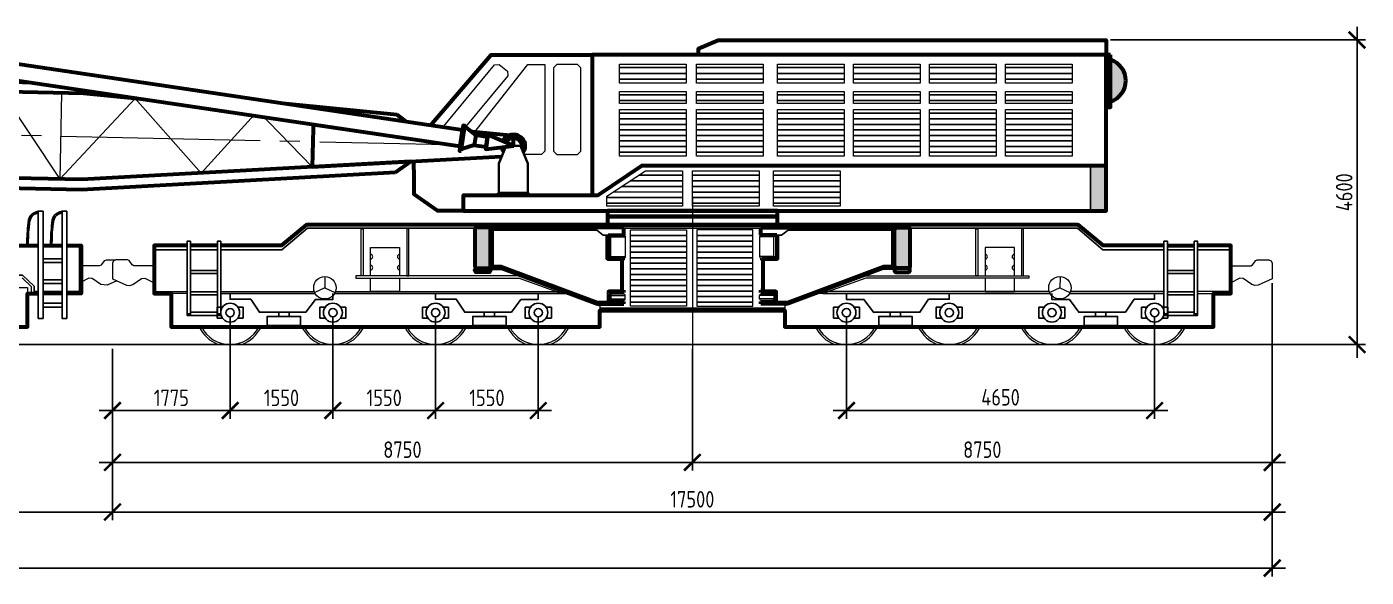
# Model space of a CAD drawing. Header units: millimetres. Extents: x -116888 to 30597, y -50310 to 30934.
# Drawn here: x -60614 to -40403, y -27559 to -19244 of the extents above; entities that cross this region are included whole.
import ezdxf

# ---------------------------------------------------------------- set-up
doc = ezdxf.new("R2010")
doc.units = ezdxf.units.MM
doc.set_wipeout_variables(frame=1)
doc.linetypes.add('CENTER', pattern=[16, 10, -2, 2, -2])
doc.linetypes.add('K5LT_AXLED', pattern=[19.5, 15, -1.5, 1.5, -1.5])
doc.layers.add('1.Основная', color=5, linetype='Continuous', lineweight=60, true_color=0x0000ff)
doc.layers.add('3.Осевая', color=7, linetype='CENTER', lineweight=0, true_color=0xff8000)
for name, color, linetype, lineweight in [('2.Тонкая', 7, 'Continuous', 18), ('второстепенные', 7, 'Continuous', 25), ('линии', 7, 'Continuous', 35), ('оси', 7, 'CENTER', 13), ('размеры', 7, 'Continuous', 15), ('штриховка', 7, 'Continuous', 9)]:
    doc.layers.add(name, color=color, linetype=linetype, lineweight=lineweight)
doc.styles.add('ГОСТ 2.304', font='CS_Gost2304.shx')
doc.dimstyles.new('СПДС', dxfattribs={"dimscale": 100, "dimtxt": 2.5, "dimasz": 2.5, "dimexe": 1.25, "dimexo": 0.625, "dimtad": 1, "dimdec": 0, "dimrnd": 0.001, "dimtxsty": 'ГОСТ 2.304', "dimblk": 'ARCHTICK', "dimblk1": 'ARCHTICK', "dimblk2": 'ARCHTICK', "dimcen": 2.5, "dimdle": 2, "dimadec": 0, "dimazin": 2, "dimtfac": 0.75, "dimtdec": 4, "dimtmove": 1, "dimatfit": 3, "dimfxl": 1, "dimtolj": 1, "dimarcsym": 1})

# ---------------------------------------------------------------- blocks, each defined once
blk = doc.blocks.new('_ArchTick')
at = {"color": 0, "linetype": 'ByBlock', "lineweight": 30, "const_width": 0.15}
blk.add_lwpolyline([(-0.5, -0.5), (0.5, 0.5)], dxfattribs=at)
blk = doc.blocks.new('*D55')
at = {"layer": 'Defpoints', "color": 0, "ltscale": 100}
for p in [(-83821, -24044), (-59321, -24044), (-59321, -26574)]:
    blk.add_point(p, dxfattribs=at)
at = {"layer": 'размеры', "color": 0, "lineweight": -2, "ltscale": 1000}
for p, q in [((-83821, -24107), (-83821, -26699)), ((-59321, -24107), (-59321, -26699)), ((-84021, -26574), (-59121, -26574))]:
    blk.add_line(p, q, dxfattribs=at)
at = {"layer": 'размеры', "color": 0, "lineweight": -2, "ltscale": 100, "xscale": 250, "yscale": 250, "zscale": 250, "rotation": 180}
blk.add_blockref('_ArchTick', (-83821, -26574), dxfattribs=at)
at = {"layer": 'размеры', "color": 0, "lineweight": -2, "ltscale": 100, "xscale": 250, "yscale": 250, "zscale": 250}
blk.add_blockref('_ArchTick', (-59321, -26574), dxfattribs=at)
at = {"layer": 'размеры', "color": 0, "ltscale": 100, "insert": (-71571, -26372), "char_height": 250, "attachment_point": 5, "style": 'ГОСТ 2.304'}
blk.add_mtext('\\A1;24500', dxfattribs=at)
blk = doc.blocks.new('*D57')
at = {"layer": 'Defpoints', "color": 0, "ltscale": 100}
for p in [(-57546, -23562), (-59321, -24044), (-57546, -25041)]:
    blk.add_point(p, dxfattribs=at)
at = {"layer": 'размеры', "color": 0, "lineweight": -2, "ltscale": 1000}
for p, q in [((-57546, -23625), (-57546, -25166)), ((-59321, -24107), (-59321, -25166)), ((-59521, -25041), (-57346, -25041))]:
    blk.add_line(p, q, dxfattribs=at)
at = {"layer": 'размеры', "color": 0, "lineweight": -2, "ltscale": 100, "xscale": 250, "yscale": 250, "zscale": 250, "rotation": 180}
blk.add_blockref('_ArchTick', (-59321, -25041), dxfattribs=at)
at = {"layer": 'размеры', "color": 0, "lineweight": -2, "ltscale": 100, "xscale": 250, "yscale": 250, "zscale": 250}
blk.add_blockref('_ArchTick', (-57546, -25041), dxfattribs=at)
at = {"layer": 'размеры', "color": 0, "ltscale": 100, "insert": (-58433, -24849), "char_height": 250, "attachment_point": 5, "style": 'ГОСТ 2.304'}
blk.add_mtext('\\A1;1775', dxfattribs=at)
blk = doc.blocks.new('*D58')
at = {"layer": 'Defpoints', "color": 0, "ltscale": 100}
for p in [(-57546, -23562), (-55996, -23562), (-55996, -25041)]:
    blk.add_point(p, dxfattribs=at)
at = {"layer": 'размеры', "color": 0, "lineweight": -2, "ltscale": 1000}
for p, q in [((-57546, -23625), (-57546, -25166)), ((-55996, -23625), (-55996, -25166)), ((-57746, -25041), (-55796, -25041))]:
    blk.add_line(p, q, dxfattribs=at)
at = {"layer": 'размеры', "color": 0, "lineweight": -2, "ltscale": 100, "xscale": 250, "yscale": 250, "zscale": 250, "rotation": 180}
blk.add_blockref('_ArchTick', (-57546, -25041), dxfattribs=at)
at = {"layer": 'размеры', "color": 0, "lineweight": -2, "ltscale": 100, "xscale": 250, "yscale": 250, "zscale": 250}
blk.add_blockref('_ArchTick', (-55996, -25041), dxfattribs=at)
at = {"layer": 'размеры', "color": 0, "ltscale": 100, "insert": (-56771, -24849), "char_height": 250, "attachment_point": 5, "style": 'ГОСТ 2.304'}
blk.add_mtext('\\A1;1550', dxfattribs=at)
blk = doc.blocks.new('*D59')
at = {"layer": 'Defpoints', "color": 0, "ltscale": 100}
for p in [(-55996, -23562), (-54446, -23562), (-54446, -25041)]:
    blk.add_point(p, dxfattribs=at)
at = {"layer": 'размеры', "color": 0, "lineweight": -2, "ltscale": 1000}
for p, q in [((-55996, -23625), (-55996, -25166)), ((-54446, -23625), (-54446, -25166)), ((-56196, -25041), (-54246, -25041))]:
    blk.add_line(p, q, dxfattribs=at)
at = {"layer": 'размеры', "color": 0, "lineweight": -2, "ltscale": 100, "xscale": 250, "yscale": 250, "zscale": 250, "rotation": 180}
blk.add_blockref('_ArchTick', (-55996, -25041), dxfattribs=at)
at = {"layer": 'размеры', "color": 0, "lineweight": -2, "ltscale": 100, "xscale": 250, "yscale": 250, "zscale": 250}
blk.add_blockref('_ArchTick', (-54446, -25041), dxfattribs=at)
at = {"layer": 'размеры', "color": 0, "ltscale": 100, "insert": (-55221, -24849), "char_height": 250, "attachment_point": 5, "style": 'ГОСТ 2.304'}
blk.add_mtext('\\A1;1550', dxfattribs=at)
blk = doc.blocks.new('*D60')
at = {"layer": 'Defpoints', "color": 0, "ltscale": 100}
for p in [(-54446, -23562), (-52896, -23562), (-52896, -25041)]:
    blk.add_point(p, dxfattribs=at)
at = {"layer": 'размеры', "color": 0, "lineweight": -2, "ltscale": 1000}
for p, q in [((-54446, -23625), (-54446, -25166)), ((-52896, -23625), (-52896, -25166)), ((-54646, -25041), (-52696, -25041))]:
    blk.add_line(p, q, dxfattribs=at)
at = {"layer": 'размеры', "color": 0, "lineweight": -2, "ltscale": 100, "xscale": 250, "yscale": 250, "zscale": 250, "rotation": 180}
blk.add_blockref('_ArchTick', (-54446, -25041), dxfattribs=at)
at = {"layer": 'размеры', "color": 0, "lineweight": -2, "ltscale": 100, "xscale": 250, "yscale": 250, "zscale": 250}
blk.add_blockref('_ArchTick', (-52896, -25041), dxfattribs=at)
at = {"layer": 'размеры', "color": 0, "ltscale": 100, "insert": (-53671, -24849), "char_height": 250, "attachment_point": 5, "style": 'ГОСТ 2.304'}
blk.add_mtext('\\A1;1550', dxfattribs=at)
blk = doc.blocks.new('*D61')
at = {"layer": 'Defpoints', "color": 0, "ltscale": 100}
for p in [(-48246, -23562), (-43596, -23562), (-43596, -25041)]:
    blk.add_point(p, dxfattribs=at)
at = {"layer": 'размеры', "color": 0, "lineweight": -2, "ltscale": 1000}
for p, q in [((-48246, -23625), (-48246, -25166)), ((-43596, -23625), (-43596, -25166)), ((-48446, -25041), (-43396, -25041))]:
    blk.add_line(p, q, dxfattribs=at)
at = {"layer": 'размеры', "color": 0, "lineweight": -2, "ltscale": 100, "xscale": 250, "yscale": 250, "zscale": 250, "rotation": 180}
blk.add_blockref('_ArchTick', (-48246, -25041), dxfattribs=at)
at = {"layer": 'размеры', "color": 0, "lineweight": -2, "ltscale": 100, "xscale": 250, "yscale": 250, "zscale": 250}
blk.add_blockref('_ArchTick', (-43596, -25041), dxfattribs=at)
at = {"layer": 'размеры', "color": 0, "ltscale": 100, "insert": (-45921, -24841), "char_height": 250, "attachment_point": 5, "style": 'ГОСТ 2.304'}
blk.add_mtext('\\A1;4650', dxfattribs=at)
blk = doc.blocks.new('*D66')
at = {"layer": 'Defpoints', "color": 0, "ltscale": 100}
for p in [(-44324, -19444), (-40541, -19444), (-43420, -24044)]:
    blk.add_point(p, dxfattribs=at)
at = {"layer": 'размеры', "color": 0, "lineweight": -2, "ltscale": 1000}
for p, q in [((-40541, -24244), (-40541, -19244)), ((-44262, -19444), (-40416, -19444)), ((-43357, -24044), (-40416, -24044))]:
    blk.add_line(p, q, dxfattribs=at)
at = {"layer": 'размеры', "color": 0, "lineweight": -2, "ltscale": 100, "xscale": 250, "yscale": 250, "zscale": 250}
for p, rotation in [((-40541, -19444), 90), ((-40541, -24044), 270)]:
    blk.add_blockref('_ArchTick', p, dxfattribs=dict(at, rotation=rotation))
at = {"layer": 'размеры', "color": 0, "ltscale": 100, "insert": (-40736, -21744), "char_height": 250, "attachment_point": 5, "rotation": 90, "style": 'ГОСТ 2.304'}
blk.add_mtext('\\A1;4600', dxfattribs=at)
blk = doc.blocks.new('*D67')
at = {"layer": 'Defpoints', "color": 0, "ltscale": 100}
for p in [(-83821, -23053), (-41821, -23054), (-41821, -27421)]:
    blk.add_point(p, dxfattribs=at)
at = {"layer": 'размеры', "color": 0, "lineweight": -2, "ltscale": 1000}
for p, q in [((-83821, -23116), (-83821, -27546)), ((-41821, -23116), (-41821, -27546)), ((-84021, -27421), (-41621, -27421))]:
    blk.add_line(p, q, dxfattribs=at)
at = {"layer": 'размеры', "color": 0, "lineweight": -2, "ltscale": 100, "xscale": 250, "yscale": 250, "zscale": 250, "rotation": 180}
blk.add_blockref('_ArchTick', (-83821, -27421), dxfattribs=at)
at = {"layer": 'размеры', "color": 0, "lineweight": -2, "ltscale": 100, "xscale": 250, "yscale": 250, "zscale": 250}
blk.add_blockref('_ArchTick', (-41821, -27421), dxfattribs=at)
at = {"layer": 'размеры', "color": 0, "ltscale": 100, "insert": (-62821, -27224), "char_height": 250, "attachment_point": 5, "style": 'ГОСТ 2.304'}
blk.add_mtext('\\A1;42000', dxfattribs=at)
blk = doc.blocks.new('*D68')
at = {"layer": 'Defpoints', "color": 0, "ltscale": 100}
for p in [(-50571, -24044), (-59321, -24107), (-50571, -25824)]:
    blk.add_point(p, dxfattribs=at)
at = {"layer": 'размеры', "color": 0, "lineweight": -2, "ltscale": 1000}
for p, q in [((-59321, -24169), (-59321, -25949)), ((-50571, -24107), (-50571, -25949)), ((-59521, -25824), (-50371, -25824))]:
    blk.add_line(p, q, dxfattribs=at)
at = {"layer": 'размеры', "color": 0, "lineweight": -2, "ltscale": 100, "xscale": 250, "yscale": 250, "zscale": 250, "rotation": 180}
blk.add_blockref('_ArchTick', (-59321, -25824), dxfattribs=at)
at = {"layer": 'размеры', "color": 0, "lineweight": -2, "ltscale": 100, "xscale": 250, "yscale": 250, "zscale": 250}
blk.add_blockref('_ArchTick', (-50571, -25824), dxfattribs=at)
at = {"layer": 'размеры', "color": 0, "ltscale": 100, "insert": (-54946, -25632), "char_height": 250, "attachment_point": 5, "style": 'ГОСТ 2.304'}
blk.add_mtext('\\A1;8750', dxfattribs=at)
blk = doc.blocks.new('*D46')
at = {"layer": 'Defpoints', "color": 0, "ltscale": 100}
for p in [(-41821, -23179), (-50571, -24169), (-41821, -25824)]:
    blk.add_point(p, dxfattribs=at)
at = {"layer": 'размеры', "color": 0, "lineweight": -2, "ltscale": 1000}
for p, q in [((-41821, -23241), (-41821, -25949)), ((-50571, -24232), (-50571, -25949)), ((-50771, -25824), (-41621, -25824))]:
    blk.add_line(p, q, dxfattribs=at)
at = {"layer": 'размеры', "color": 0, "lineweight": -2, "ltscale": 100, "xscale": 250, "yscale": 250, "zscale": 250, "rotation": 180}
blk.add_blockref('_ArchTick', (-50571, -25824), dxfattribs=at)
at = {"layer": 'размеры', "color": 0, "lineweight": -2, "ltscale": 100, "xscale": 250, "yscale": 250, "zscale": 250}
blk.add_blockref('_ArchTick', (-41821, -25824), dxfattribs=at)
at = {"layer": 'размеры', "color": 0, "ltscale": 100, "insert": (-46196, -25632), "char_height": 250, "attachment_point": 5, "style": 'ГОСТ 2.304'}
blk.add_mtext('\\A1;8750', dxfattribs=at)
blk = doc.blocks.new('*D47')
at = {"layer": 'Defpoints', "color": 0, "ltscale": 100}
for p in [(-59321, -25752), (-41821, -25752), (-41821, -26574)]:
    blk.add_point(p, dxfattribs=at)
at = {"layer": 'размеры', "color": 0, "lineweight": -2, "ltscale": 1000}
for p, q in [((-59321, -25814), (-59321, -26699)), ((-41821, -25814), (-41821, -26699)), ((-59521, -26574), (-41621, -26574))]:
    blk.add_line(p, q, dxfattribs=at)
at = {"layer": 'размеры', "color": 0, "lineweight": -2, "ltscale": 100, "xscale": 250, "yscale": 250, "zscale": 250, "rotation": 180}
blk.add_blockref('_ArchTick', (-59321, -26574), dxfattribs=at)
at = {"layer": 'размеры', "color": 0, "lineweight": -2, "ltscale": 100, "xscale": 250, "yscale": 250, "zscale": 250}
blk.add_blockref('_ArchTick', (-41821, -26574), dxfattribs=at)
at = {"layer": 'размеры', "color": 0, "ltscale": 100, "insert": (-50571, -26382), "char_height": 250, "attachment_point": 5, "style": 'ГОСТ 2.304'}
blk.add_mtext('\\A1;17500', dxfattribs=at)
blk = doc.blocks.new('крепление стрелы')
blk.add_wipeout([(764633, 206187), (764683, 206223), (764683, 206664), (764796, 206930), (765009, 206930), (765123, 206664), (765123, 206223), (765173, 206187)]).dxf.layer = 'штриховка'
at = {"layer": 'линии', "color": 5, "ltscale": 1000, "true_color": 0x0000ff}
blk.add_lwpolyline([(764683, 206223), (764683, 206664), (764796, 206930), (765009, 206930), (765123, 206664), (765123, 206223)], close=True, dxfattribs=at)
blk.add_lwpolyline([(764633, 206187), (764683, 206223), (765123, 206223), (765173, 206187), (764633, 206187)], dxfattribs=at)
blk = doc.blocks.new('аутр')
at = {"layer": 'штриховка', "ltscale": 1000, "true_color": 0x000000}
h = blk.add_hatch(color=18, dxfattribs=at)
h.dxf.hatch_style = 1
h.paths.add_polyline_path([(764556, 205672, 0.414214), (764531, 205697), (764440, 205697), (764556, 205581)])
h.paths.add_polyline_path([(764323, 205541), (764323, 205269), (764508, 205085), (764531, 205085, 0.414214), (764556, 205110), (764556, 205309)])
at = {"layer": 'штриховка', "ltscale": 1000}
h = blk.add_hatch(color=2, dxfattribs=at)
h.dxf.hatch_style = 1
h.paths.add_polyline_path([(764556, 205581), (764440, 205697), (764348, 205697, 0.414214), (764323, 205672), (764323, 205541), (764556, 205309)])
h.paths.add_polyline_path([(764323, 205269), (764323, 205110, 0.414214), (764348, 205085), (764508, 205085)])
at = {"layer": '1.Основная', "color": 5, "ltscale": 1000, "true_color": 0x0000ff}
for p, q in [((766569, 205697), (764556, 205697)), ((764556, 205697), (764556, 205659)), ((766331, 205580), (766331, 205258)), ((766331, 205580), (766569, 205580)), ((766569, 205580), (766569, 205697)), ((766356, 205233), (766555, 205233)), ((766540, 205205), (766540, 204749)), ((766555, 205205), (766540, 205205)), ((766555, 205233), (766555, 205205)), ((764556, 205125), (764556, 205085)), ((764556, 205085), (764728, 205085)), ((764728, 205085), (766170, 204546)), ((766569, 204749), (766540, 204749)), ((766569, 204718), (766569, 204749)), ((766170, 204546), (766569, 204546)), ((766349, 204580), (766349, 204693)), ((766569, 204580), (766349, 204580)), ((766374, 204718), (766569, 204718)), ((766569, 204546), (766569, 204580))]:
    blk.add_line(p, q, dxfattribs=at)
for points in [[(764348, 205085), (764531, 205085, 0.414214), (764556, 205110), (764556, 205672, 0.414214), (764531, 205697), (764348, 205697, 0.414214), (764323, 205672), (764323, 205110, 0.414214)], [(764348, 205085), (764531, 205085, -0.414214), (764556, 205060), (764556, 205046, -0.414214), (764531, 205021), (764348, 205021, -0.414214), (764323, 205046), (764323, 205060, -0.414214)]]:
    blk.add_lwpolyline(points, format="xyb", close=True, dxfattribs=at)
for centre, start, end in [((766356, 205258), 180, 270), ((766374, 204693), 90, 180)]:
    blk.add_arc(centre, 25, start, end, dxfattribs=at)
at = {"layer": '2.Тонкая', "ltscale": 1000}
for p, q in [((766373, 205555), (766590, 205555)), ((766373, 205258), (766590, 205258)), ((766373, 204670), (766590, 204670)), ((766373, 204621), (766590, 204621))]:
    blk.add_line(p, q, dxfattribs=at)
for points in [[(766398, 205580), (766565, 205580, -0.414214), (766590, 205555), (766590, 205258, -0.414214), (766565, 205233), (766398, 205233, -0.414214), (766373, 205258), (766373, 205555, -0.414214)], [(766565, 204695), (766398, 204695, 0.414214), (766373, 204670), (766373, 204621, 0.414214), (766398, 204596), (766565, 204596, 0.414214), (766590, 204621), (766590, 204670, 0.414214)]]:
    blk.add_lwpolyline(points, format="xyb", close=True, dxfattribs=at)
at = {"layer": 'второстепенные', "color": 9, "ltscale": 1000, "true_color": 0xb7b7b7}
for p, q in [((764556, 205659), (766161, 205659)), ((764596, 205659), (764596, 205125)), ((766161, 205659), (766257, 205580)), ((766257, 205580), (766331, 205580)), ((766304, 205230), (766304, 205580)), ((766540, 205205), (766328, 205205)), ((764719, 205125), (764556, 205125)), ((766170, 204580), (764719, 205125)), ((766540, 204749), (766348, 204749)), ((766170, 204580), (766349, 204580)), ((766323, 204724), (766323, 204580))]:
    blk.add_line(p, q, dxfattribs=at)
for centre, radius, start, end in [((766329, 205230), 25.2, 180.397, 268.8879), ((766348, 204724), 25, 90, 180)]:
    blk.add_arc(centre, radius, start, end, dxfattribs=at)
blk = doc.blocks.new('*U98')
at = {"layer": 'штриховка', "ltscale": 1000}
h = blk.add_hatch(color=2, dxfattribs=at)
h.dxf.hatch_style = 1
h.paths.add_polyline_path([(6308, 3764), (6246, 3825), (6246, 3586), (6308, 3586)])
h.paths.add_polyline_path([(6308, 3764), (6308, 3673, 0.053607), (6372, 3700)])
h.paths.add_polyline_path([(6517, 4108), (6331, 4292, 0.019055), (6308, 4300), (6308, 4036), (6505, 3840, 0.213835)])
h.paths.add_polyline_path([(6308, 4300), (6308, 4315), (6246, 4376), (6246, 4097), (6308, 4036)])
at = {"layer": 'штриховка', "ltscale": 1000, "true_color": 0x000000}
h = blk.add_hatch(color=18, dxfattribs=at)
h.dxf.hatch_style = 1
h.paths.add_polyline_path([(6308, 4376), (6246, 4376), (6308, 4315)])
h.paths.add_polyline_path([(6331, 4292), (6517, 4108, 0.207777)])
h.paths.add_polyline_path([(6505, 3840), (6308, 4036), (6308, 3764), (6372, 3700, 0.150494)])
h.paths.add_polyline_path([(6308, 4036), (6246, 4097), (6246, 3825), (6308, 3764)])
h = blk.add_hatch(color=18, dxfattribs=at)
h.dxf.hatch_style = 1
h.paths.add_polyline_path([(6246, 2706), (6165, 2706), (6246, 2625)])
h.paths.add_polyline_path([(6013, 2585), (6013, 2313), (6246, 2081), (6246, 2353)])
h.paths.add_polyline_path([(6013, 2037), (6013, 2018), (6032, 2018)])
at = {"layer": 'штриховка', "ltscale": 1000}
h = blk.add_hatch(color=2, dxfattribs=at)
h.dxf.hatch_style = 1
h.paths.add_polyline_path([(6246, 2625), (6165, 2706), (6013, 2706), (6013, 2585), (6246, 2353)])
h.paths.add_polyline_path([(6013, 2313), (6013, 2037), (6032, 2018), (6246, 2018), (6246, 2081)])
at = {"color": 8, "lineweight": 20}
for p, q in [((-6105, 268), (-1550, 268)), ((6105, 268), (1550, 268))]:
    blk.add_line(p, q, dxfattribs=at)
for centre in [(-6975, 482), (-5425, 482), (-3875, 482), (-2325, 482), (2325, 482), (3875, 482), (5425, 482), (6975, 482)]:
    blk.add_arc(centre, 482, 206.3327, 333.6673, dxfattribs=at)
at = {"color": 7, "lineweight": 20}
for centre, start, end in [((-3875, 482), 204.6258, 249.9469), ((-3875, 482), 290.0531, 335.3742), ((-2325, 482), 204.6258, 249.9469), ((-2325, 482), 290.0531, 335.3742)]:
    blk.add_arc(centre, 513, start, end, dxfattribs=at)
at = {"layer": '1.Основная', "color": 5, "ltscale": 1000, "true_color": 0x0000ff}
for p, q in [((-32130, 1494), (-9870, 1494)), ((-9799, 1494), (-9512, 1494)), ((-9512, 772), (-9799, 772))]:
    blk.add_line(p, q, dxfattribs=at)
for points in [[(90, 4376), (90, 4470), (388, 4600), (6246, 4600), (6246, 4376)], [(6308, 4376), (6246, 4376), (6246, 3586), (6308, 3586)], [(-1283, 1935), (1283, 1935), (1283, 2018), (-1283, 2018)], [(-1283, 1807), (1283, 1807), (1283, 1935), (-1283, 1935)]]:
    blk.add_lwpolyline(points, close=True, dxfattribs=at)
for points in [[(-3452, 2018), (-3846, 2018), (-4200, 2265), (-4202, 3018), (-3036, 4376), (-1510, 4376), (-1510, 2258)], [(-3452, 2018), (6246, 2022), (6246, 3586), (6246, 4376), (-1510, 4376)], [(-3452, 2018), (-3452, 2258), (-1427, 2258), (-761, 2706), (6246, 2706)], [(7115, 1494), (6200, 1494), (5823, 1807), (0, 1807), (-5823, 1807), (-6200, 1494), (-7115, 1494)], [(-9440, 1494), (-9225, 1494), (-9225, 772), (-9440, 772)], [(-7624, 1494), (-8124, 1494), (-8124, 772), (-7865, 772), (-7865, 268), (-1395, 268), (-1395, 516), (1395, 516), (1395, 268), (7865, 268), (7865, 772), (8124, 772), (8124, 1494), (7624, 1494)], [(-7168, 1494), (-7571, 1494)], [(7168, 1494), (7571, 1494)], [(-32130, 773), (-31953, 773), (-31953, 269), (-25979, 269), (-25979, 390), (-25910, 390), (-25623, 273), (-16391, 273), (-16108, 389), (-16009, 389), (-16009, 269), (-10035, 268), (-10035, 772), (-9870, 772)]]:
    blk.add_lwpolyline(points, dxfattribs=at)
blk.add_arc((6212, 3986), 328, 286.9471, 73.0529, dxfattribs=at)
at = {"layer": '2.Тонкая', "ltscale": 1000}
for p, q in [((-9518, 3799), (-9546, 2499)), ((-10829, 860), (-10035, 860)), ((-9971, 873), (-10115, 1010)), ((-10035, 860), (-10035, 772)), ((-9971, 772), (-9971, 873)), ((-8124, 799), (-7624, 799)), ((-7624, 772), (-7865, 772)), ((8124, 799), (7624, 799)), ((7624, 772), (7865, 772))]:
    blk.add_line(p, q, dxfattribs=at)
for points in [[(-3770, 2872), (-3840, 2866), (-3961, 2966), (-3968, 3036), (-2984, 4224), (-2914, 4231), (-2792, 4131), (-2786, 4060)], [(-3520, 2911), (-2482, 4231), (-2225, 4231), (-2225, 2922), (-2275, 2872), (-3501, 2872)], [(-2048, 2872), (-1734, 2872), (-1684, 2922), (-1684, 4181), (-1734, 4231), (-2048, 4231), (-2098, 4181), (-2098, 2922)], [(-1098, 4236), (-92, 4236), (-92, 3949), (-1098, 3949)], [(63, 4236), (1069, 4236), (1069, 3949), (63, 3949)], [(1286, 4236), (2292, 4236), (2292, 3949), (1286, 3949)], [(2432, 4236), (3438, 4236), (3438, 3949), (2432, 3949)], [(3578, 4236), (4584, 4236), (4584, 3949), (3578, 3949)], [(4724, 4236), (5730, 4236), (5730, 3949), (4724, 3949)], [(-1098, 3820), (-92, 3820), (-92, 3642), (-1098, 3642)], [(63, 3820), (1069, 3820), (1069, 3642), (63, 3642)], [(1286, 3820), (2292, 3820), (2292, 3642), (1286, 3642)], [(2432, 3820), (3438, 3820), (3438, 3642), (2432, 3642)], [(3578, 3820), (4584, 3820), (4584, 3642), (3578, 3642)], [(4724, 3820), (5730, 3820), (5730, 3642), (4724, 3642)], [(-92, 2847), (-1098, 2847), (-1098, 3550), (-92, 3550)], [(1069, 2847), (63, 2847), (63, 3550), (1069, 3550)], [(2292, 2847), (1286, 2847), (1286, 3550), (2292, 3550)], [(3438, 2847), (2432, 2847), (2432, 3550), (3438, 3550)], [(4584, 2847), (3578, 2847), (3578, 3550), (4584, 3550)], [(5730, 2847), (4724, 2847), (4724, 3550), (5730, 3550)], [(2, 2622), (1008, 2622), (1008, 2091), (2, 2091)], [(1225, 2622), (2231, 2622), (2231, 2091), (1225, 2091)], [(-4967, 1040), (-4997, 1040), (-4997, 1748), (-4967, 1748)], [(-4308, 1040), (-4278, 1040), (-4278, 1748), (-4308, 1748)], [(-89, 580), (-934, 580), (-934, 1732), (-89, 1732)], [(67, 580), (913, 580), (913, 1732), (67, 1732)], [(4308, 1040), (4278, 1040), (4278, 1748), (4308, 1748)], [(4967, 1040), (4997, 1040), (4997, 1748), (4967, 1748)]]:
    blk.add_lwpolyline(points, close=True, dxfattribs=at)
for points in [[(-149, 2622), (-149, 2091), (-1292, 2091), (-1292, 2239), (-708, 2622), (-149, 2622)], [(-4858, 1040), (-4858, 1466), (-4418, 1466), (-4418, 1040)], [(4858, 1040), (4858, 1466), (4418, 1466), (4418, 1040)], [(-9225, 1192), (-8940, 1192), (-8916, 1204), (-8867, 1268), (-8843, 1280), (-8700, 1280), (-8735, 1265), (-8750, 1230), (-8750, 991), (-8684, 962), (-8829, 898), (-8927, 907), (-9055, 998), (-9107, 1001), (-9225, 941)], [(-8124, 1191), (-8428, 1191), (-8452, 1203), (-8500, 1268), (-8524, 1280), (-8700, 1280), (-8735, 1265), (-8750, 1230), (-8750, 990), (-8538, 897), (-8488, 890), (-8441, 907), (-8312, 997), (-8261, 1001), (-8124, 931)], [(8124, 1191), (8428, 1191), (8452, 1203), (8500, 1268), (8524, 1280), (8700, 1280), (8735, 1265), (8750, 1230), (8750, 990), (8538, 897), (8488, 890), (8441, 907), (8312, 997), (8261, 1001), (8124, 931)], [(-1887, 772), (-2615, 1040), (-5077, 1040), (-5077, 1005), (-2616, 1005), (-1970, 772)], [(1887, 772), (2615, 1040), (5077, 1040), (5077, 1005), (2616, 1005), (1970, 772)], [(-4418, 1005), (-4418, 799), (-4858, 799), (-4858, 1005)], [(4418, 1005), (4418, 799), (4858, 799), (4858, 1005)], [(-7115, 799), (-5703, 799)], [(-5690, 772), (-7115, 772)], [(-5386, 799), (-2040, 799), (-1970, 772), (-5399, 772)], [(-5399, 772), (-1887, 772), (-1395, 583), (-1395, 516)], [(5399, 772), (1887, 772), (1395, 583), (1395, 516)], [(5386, 799), (2040, 799), (1970, 772), (5399, 772)], [(7115, 772), (5690, 772)], [(5690, 772), (7115, 772)], [(7115, 799), (5703, 799)]]:
    blk.add_lwpolyline(points, dxfattribs=at)
for centre, radius, start, end in [((-4858, 1327), 33.6, 270, 90), ((-4418, 1327), 33.6, 90, 270), ((4418, 1327), 33.6, 270, 90), ((4858, 1327), 33.6, 90, 270), ((-4858, 1161), 33.6, 270, 90), ((-4418, 1161), 33.6, 90, 270), ((4418, 1161), 33.6, 270, 90), ((4858, 1161), 33.6, 90, 270), ((-6975, 482), 513, 204.6258, 249.9469), ((-6975, 482), 513, 290.0531, 335.3742), ((-5425, 482), 513, 204.6258, 249.9469), ((-5425, 482), 513, 290.0531, 335.3742), ((2325, 482), 513, 204.6258, 249.9469), ((2325, 482), 513, 290.0531, 335.3742), ((3875, 482), 513, 204.6258, 249.9469), ((3875, 482), 513, 290.0531, 335.3742), ((5425, 482), 513, 204.6258, 249.9469), ((5425, 482), 513, 290.0531, 335.3742), ((6975, 482), 513, 204.6258, 249.9469), ((6975, 482), 513, 290.0531, 335.3742)]:
    blk.add_arc(centre, radius, start, end, dxfattribs=at)
at = {"layer": 'Defpoints', "color": 1, "linetype": 'Continuous', "lineweight": 0, "ltscale": 1000}
for p, q in [((-8124, 1494), (-8124, 1466)), ((8124, 1494), (8124, 1466))]:
    blk.add_line(p, q, dxfattribs=at)
at = {"layer": 'второстепенные', "color": 9, "ltscale": 1000, "true_color": 0xb7b7b7}
for p, q in [((-1098, 4186), (-92, 4186)), ((-1098, 4093), (-92, 4093)), ((63, 4186), (1069, 4186)), ((63, 4093), (1069, 4093)), ((1286, 4186), (2292, 4186)), ((1286, 4093), (2292, 4093)), ((2432, 4186), (3438, 4186)), ((2432, 4093), (3438, 4093)), ((3578, 4186), (4584, 4186)), ((3578, 4093), (4584, 4093)), ((4724, 4186), (5730, 4186)), ((4724, 4093), (5730, 4093)), ((-1098, 4009), (-92, 4009)), ((63, 4009), (1069, 4009)), ((1286, 4009), (2292, 4009)), ((2432, 4009), (3438, 4009)), ((3578, 4009), (4584, 4009)), ((4724, 4009), (5730, 4009)), ((-1098, 3772), (-92, 3772)), ((-1098, 3688), (-92, 3688)), ((63, 3772), (1069, 3772)), ((63, 3688), (1069, 3688)), ((1286, 3772), (2292, 3772)), ((1286, 3688), (2292, 3688)), ((2432, 3772), (3438, 3772)), ((2432, 3688), (3438, 3688)), ((3578, 3772), (4584, 3772)), ((3578, 3688), (4584, 3688)), ((4724, 3772), (5730, 3772)), ((4724, 3688), (5730, 3688)), ((-1098, 3494), (-92, 3494)), ((63, 3494), (1069, 3494)), ((1286, 3494), (2292, 3494)), ((2432, 3494), (3438, 3494)), ((3578, 3494), (4584, 3494)), ((4724, 3494), (5730, 3494)), ((-1098, 3410), (-92, 3410)), ((-1098, 3326), (-92, 3326)), ((-1098, 3242), (-92, 3242)), ((63, 3410), (1069, 3410)), ((63, 3326), (1069, 3326)), ((63, 3242), (1069, 3242)), ((1286, 3410), (2292, 3410)), ((1286, 3326), (2292, 3326)), ((1286, 3242), (2292, 3242)), ((2432, 3410), (3438, 3410)), ((2432, 3326), (3438, 3326)), ((2432, 3242), (3438, 3242)), ((3578, 3410), (4584, 3410)), ((3578, 3326), (4584, 3326)), ((3578, 3242), (4584, 3242)), ((4724, 3410), (5730, 3410)), ((4724, 3326), (5730, 3326)), ((4724, 3242), (5730, 3242)), ((-1098, 3158), (-92, 3158)), ((-1098, 3075), (-92, 3075)), ((63, 3158), (1069, 3158)), ((63, 3075), (1069, 3075)), ((1286, 3158), (2292, 3158)), ((1286, 3075), (2292, 3075)), ((2432, 3158), (3438, 3158)), ((2432, 3075), (3438, 3075)), ((3578, 3158), (4584, 3158)), ((3578, 3075), (4584, 3075)), ((4724, 3158), (5730, 3158)), ((4724, 3075), (5730, 3075)), ((-1098, 2991), (-92, 2991)), ((-1098, 2907), (-92, 2907)), ((63, 2991), (1069, 2991)), ((63, 2907), (1069, 2907)), ((1286, 2991), (2292, 2991)), ((1286, 2907), (2292, 2907)), ((2432, 2991), (3438, 2991)), ((2432, 2907), (3438, 2907)), ((3578, 2991), (4584, 2991)), ((3578, 2907), (4584, 2907)), ((4724, 2991), (5730, 2991)), ((4724, 2907), (5730, 2907)), ((-937, 2472), (-149, 2472)), ((-809, 2556), (-149, 2556)), ((2, 2556), (1008, 2556)), ((2, 2472), (1008, 2472)), ((1225, 2556), (2231, 2556)), ((1225, 2472), (2231, 2472)), ((-1185, 2309), (-149, 2304)), ((-1064, 2388), (-149, 2388)), ((2, 2388), (1008, 2388)), ((2, 2304), (1008, 2304)), ((1225, 2388), (2231, 2388)), ((1225, 2304), (2231, 2304)), ((-1292, 2221), (-149, 2221)), ((-1292, 2137), (-149, 2137)), ((2, 2221), (1008, 2221)), ((2, 2137), (1008, 2137)), ((1225, 2221), (2231, 2221)), ((1225, 2137), (2231, 2137)), ((-6194, 1433), (-5807, 1758)), ((5810, 1758), (-5807, 1758)), ((-934, 1647), (-89, 1647)), ((913, 1647), (67, 1647)), ((6194, 1431), (5810, 1758)), ((-8124, 1433), (-7624, 1433)), ((-7571, 1433), (-7168, 1433)), ((-7115, 1433), (-6194, 1433)), ((-934, 1563), (-89, 1563)), ((-934, 1479), (-89, 1479)), ((913, 1563), (67, 1563)), ((913, 1479), (67, 1479)), ((7115, 1431), (6194, 1431)), ((7571, 1431), (7168, 1431)), ((8124, 1431), (7624, 1431)), ((-934, 1395), (-89, 1395)), ((-934, 1311), (-89, 1311)), ((-934, 1227), (-89, 1227)), ((913, 1395), (67, 1395)), ((913, 1311), (67, 1311)), ((913, 1227), (67, 1227)), ((-934, 1143), (-89, 1143)), ((-934, 1059), (-89, 1059)), ((913, 1143), (67, 1143)), ((913, 1059), (67, 1059)), ((-934, 975), (-89, 975)), ((-934, 892), (-89, 892)), ((913, 975), (67, 975)), ((913, 892), (67, 892)), ((-934, 808), (-89, 808)), ((-934, 724), (-89, 724)), ((-934, 640), (-89, 640)), ((913, 808), (67, 808)), ((913, 724), (67, 724)), ((913, 640), (67, 640)), ((-7172, 567), (-7172, 482)), ((-7172, 567), (-7090, 567)), ((-7172, 397), (-7172, 482)), ((-6778, 567), (-6860, 567)), ((-6778, 567), (-6778, 482)), ((-6778, 397), (-6778, 482)), ((-5622, 567), (-5540, 567)), ((-5622, 567), (-5622, 482)), ((-5622, 397), (-5622, 482)), ((-5228, 567), (-5310, 567)), ((-5228, 567), (-5228, 482)), ((-5228, 397), (-5228, 482)), ((-4072, 567), (-4072, 482)), ((-4072, 567), (-3990, 567)), ((-4072, 397), (-4072, 482)), ((-3678, 567), (-3760, 567)), ((-3678, 567), (-3678, 482)), ((-3678, 397), (-3678, 482)), ((-2522, 567), (-2440, 567)), ((-2522, 567), (-2522, 482)), ((-2522, 397), (-2522, 482)), ((-2128, 567), (-2210, 567)), ((-2128, 567), (-2128, 482)), ((-2128, 397), (-2128, 482)), ((-1395, 547), (1395, 547)), ((2128, 567), (2210, 567)), ((2128, 567), (2128, 482)), ((2128, 397), (2128, 482)), ((2522, 567), (2440, 567)), ((2522, 567), (2522, 482)), ((2522, 397), (2522, 482)), ((3678, 567), (3760, 567)), ((3678, 567), (3678, 482)), ((3678, 397), (3678, 482)), ((4072, 567), (3990, 567)), ((4072, 567), (4072, 482)), ((4072, 397), (4072, 482)), ((5228, 567), (5310, 567)), ((5228, 567), (5228, 482)), ((5228, 397), (5228, 482)), ((5622, 567), (5540, 567)), ((5622, 567), (5622, 482)), ((5622, 397), (5622, 482)), ((6778, 567), (6860, 567)), ((6778, 567), (6778, 482)), ((6778, 397), (6778, 482)), ((7172, 567), (7090, 567)), ((7172, 567), (7172, 482)), ((7172, 397), (7172, 482)), ((-7172, 397), (-7090, 397)), ((-6778, 397), (-6860, 397)), ((-5622, 397), (-5540, 397)), ((-5228, 397), (-5310, 397)), ((-4072, 397), (-3990, 397)), ((-3678, 397), (-3760, 397)), ((-2522, 397), (-2440, 397)), ((-2128, 397), (-2210, 397)), ((2128, 397), (2210, 397)), ((2522, 397), (2440, 397)), ((3678, 397), (3760, 397)), ((4072, 397), (3990, 397)), ((5228, 397), (5310, 397)), ((5622, 397), (5540, 397)), ((6778, 397), (6860, 397)), ((7172, 397), (7090, 397))]:
    blk.add_line(p, q, dxfattribs=at)
at = {"layer": 'второстепенные', "ltscale": 1000}
blk.add_line((6005, 2706), (6005, 2018), dxfattribs=at)
at = {"layer": 'второстепенные', "color": 8, "lineweight": 20}
for p, q in [((-5548, 1025), (-5545, 857)), ((5548, 1025), (5545, 857)), ((-5545, 857), (-5697, 784)), ((-5545, 857), (-5393, 784)), ((5545, 857), (5393, 784)), ((5545, 857), (5697, 784))]:
    blk.add_line(p, q, dxfattribs=at)
at = {"layer": 'второстепенные', "color": 9, "ltscale": 1000, "true_color": 0xb7b7b7}
for points in [[(-9799, 2014), (-9870, 2014), (-9870, 394), (-9799, 394)], [(-9440, 2014), (-9512, 2014), (-9512, 394), (-9440, 394)], [(-7571, 1560), (-7624, 1560), (-7624, 463), (-7571, 463)], [(-7115, 1560), (-7168, 1560), (-7168, 463), (-7115, 463)], [(7115, 1560), (7168, 1560), (7168, 463), (7115, 463)], [(7571, 1560), (7624, 1560), (7624, 463), (7571, 463)], [(-9512, 1296), (-9799, 1296), (-9799, 1239), (-9512, 1239)], [(-7168, 1118), (-7571, 1118), (-7571, 1071), (-7168, 1071)], [(7168, 1118), (7571, 1118), (7571, 1071), (7168, 1071)], [(-9512, 979), (-9799, 979), (-9799, 921), (-9512, 921)], [(-9512, 624), (-9799, 624), (-9799, 564), (-9512, 564)], [(-7168, 797), (-7571, 797), (-7571, 750), (-7168, 750)], [(7168, 797), (7571, 797), (7571, 750), (7168, 750)], [(-7571, 463), (-7624, 463), (-7624, 440), (-7571, 440)], [(-7168, 487), (-7571, 487), (-7571, 440), (-7168, 440)], [(-7115, 463), (-7168, 463), (-7168, 440), (-7115, 440)], [(-5912, 288), (-6415, 288), (-6415, 425), (-5912, 425)], [(-6085, 488), (-6240, 488), (-6240, 425), (-6085, 425)], [(-2812, 288), (-3315, 288), (-3315, 425), (-2812, 425)], [(-2985, 488), (-3140, 488), (-3140, 425), (-2985, 425)], [(2812, 288), (3315, 288), (3315, 425), (2812, 425)], [(2985, 488), (3140, 488), (3140, 425), (2985, 425)], [(5912, 288), (6415, 288), (6415, 425), (5912, 425)], [(6085, 488), (6240, 488), (6240, 425), (6085, 425)], [(7115, 463), (7168, 463), (7168, 440), (7115, 440)], [(7168, 487), (7571, 487), (7571, 440), (7168, 440)], [(7571, 463), (7624, 463), (7624, 440), (7571, 440)]]:
    blk.add_lwpolyline(points, close=True, dxfattribs=at)
for points in [[(-9870, 801), (-9933, 801), (-9933, 881), (-10109, 1049), (-12795, 1049), (-12795, 1475), (-9870, 1475)], [(-9799, 1475), (-9512, 1475)], [(-9440, 1475), (-9247, 1475), (-9247, 801), (-9440, 801)], [(-9512, 801), (-9799, 801)], [(-5425, 772), (-5425, 682), (-5688, 682), (-5831, 488), (-6534, 488), (-6664, 683), (-6975, 683), (-6975, 772)], [(-2325, 772), (-2325, 682), (-2588, 682), (-2731, 488), (-3434, 488), (-3564, 683), (-3875, 683), (-3875, 772)], [(2325, 772), (2325, 682), (2588, 682), (2731, 488), (3434, 488), (3564, 683), (3875, 683), (3875, 772)], [(5425, 772), (5425, 682), (5688, 682), (5831, 488), (6534, 488), (6664, 683), (6975, 683), (6975, 772)]]:
    blk.add_lwpolyline(points, dxfattribs=at)
at = {"layer": 'второстепенные', "ltscale": 1000}
blk.add_lwpolyline([(-7115, 772), (-5690, 772)], dxfattribs=at)
at = {"layer": 'второстепенные', "color": 8, "lineweight": 20}
for centre in [(-5545, 857), (5545, 857)]:
    blk.add_circle(centre, 169, dxfattribs=at)
at = {"layer": 'второстепенные', "color": 9, "ltscale": 1000, "true_color": 0xb7b7b7}
for centre, radius in [((-6975, 482), 143), ((-5425, 482), 143), ((-3875, 482), 143), ((-2325, 482), 143), ((2325, 482), 143), ((3875, 482), 143), ((5425, 482), 143), ((6975, 482), 143), ((-6975, 482), 62.7), ((-5425, 482), 62.7), ((-3875, 482), 62.7), ((-2325, 482), 62.7), ((2325, 482), 62.7), ((3875, 482), 62.7), ((5425, 482), 62.7), ((6975, 482), 62.7)]:
    blk.add_circle(centre, radius, dxfattribs=at)
for points in [[(-9870, 2014), (-9984, 1955), (-10029, 1796), (-10047, 1494)], [(-9870, 1992), (-9970, 1933), (-10005, 1819), (-10022, 1494)], [(-9512, 2014), (-9625, 1955), (-9670, 1796), (-9688, 1494)], [(-9512, 1992), (-9611, 1933), (-9647, 1819), (-9664, 1494)]]:
    blk.add_spline(points, degree=3, dxfattribs=at)
at = {"layer": 'линии', "color": 5, "ltscale": 1000, "true_color": 0x0000ff}
for p, q in [((1283, 2018), (-1283, 2018)), ((-1283, 2018), (-1283, 1935)), ((1283, 1935), (-1283, 1935)), ((-1283, 1935), (-1283, 1807)), ((-1283, 1935), (1283, 1935)), ((1283, 1935), (1283, 2018)), ((1283, 1807), (1283, 1935)), ((-1283, 1807), (1283, 1807))]:
    blk.add_line(p, q, dxfattribs=at)
at = {"layer": 'оси', "color": 30, "linetype": 'K5LT_AXLED', "ltscale": 100, "true_color": 0xff8000}
blk.add_line((0, 2205), (0, 0), dxfattribs=at)
at = {"layer": 'линии'}
blk.add_blockref('аутр', (-767604, -203930), dxfattribs=at)
at = {"layer": 'линии', "xscale": -1}
blk.add_blockref('аутр', (767604, -203930), dxfattribs=at)
at = {"layer": 'Defpoints', "color": 1, "linetype": 'Continuous', "lineweight": 0}
blk.add_blockref('крепление стрелы', (-767604, -203930), dxfattribs=at)
blk.add_wipeout([(-5735, 2683), (-5718, 3449), (-2773, 3158), (-2841, 3102), (-2859, 3071), (-2869, 3039), (-2874, 3004), (-2871, 2969), (-2862, 2938), (-2846, 2906), (-2825, 2879), (-2799, 2858), (-2778, 2846)]).dxf.layer = 'штриховка'
at = {"layer": '1.Основная', "color": 5, "ltscale": 1000, "true_color": 0x0000ff}
for points in [[(-4459, 3475), (-4240, 3303), (-9184, 3792), (-19355, 4014), (-25874, 3780), (-25871, 3931), (-19352, 4164), (-9181, 3942)], [(-2697, 3150), (-5718, 3449), (-5735, 2683), (-2703, 2850)], [(-4478, 2602), (-4252, 2765), (-9213, 2492), (-19384, 2694), (-25886, 3232), (-25890, 3081), (-19387, 2564), (-9216, 2342)]]:
    blk.add_lwpolyline(points, close=True, dxfattribs=at)
for radius in [174, 123]:
    blk.add_circle((-2700, 3000), radius, dxfattribs=at)
at = {"layer": '2.Тонкая', "ltscale": 1000}
blk.add_lwpolyline([(-21871, 3924), (-21427, 2863), (-20366, 3978), (-19543, 2707), (-18403, 3993), (-17493, 2657), (-16452, 3950), (-15424, 2628), (-14314, 3904), (-13438, 2584), (-12391, 3862), (-11418, 2540), (-10420, 3819), (-9546, 2499), (-8406, 3715), (-7414, 2591), (-6556, 3532), (-5735, 2683)], dxfattribs=at)
at = {"layer": '3.Осевая', "color": 30, "linetype": 'K5LT_AXLED', "ltscale": 200, "true_color": 0xff8000}
blk.add_line((-25119, 3489), (-2700, 3000), dxfattribs=at)
blk.add_wipeout([(-2972, 2258), (-2922, 2293), (-2922, 2735), (-2809, 3000), (-2595, 3000), (-2482, 2735), (-2482, 2293), (-2432, 2258)]).dxf.layer = 'штриховка'
at = {"layer": 'линии', "color": 5, "ltscale": 1000, "true_color": 0x0000ff}
blk.add_lwpolyline([(-2922, 2293), (-2922, 2735), (-2809, 3000), (-2595, 3000), (-2482, 2735), (-2482, 2293)], close=True, dxfattribs=at)
blk.add_lwpolyline([(-2972, 2258), (-2922, 2293), (-2482, 2293), (-2432, 2258), (-2972, 2258)], dxfattribs=at)
blk.add_wipeout([(-2700, 3000), (-3118, 2953), (-3113, 2986), (-3292, 3013), (-3486, 2950), (-3490, 2924), (-3516, 2927), (-3506, 2996), (-10287, 4004), (-10308, 3862), (-10369, 3871), (-10364, 3906), (-10658, 3950), (-10664, 3914), (-10724, 3923), (-10703, 4066), (-11600, 4200), (-11606, 4184), (-11723, 4098), (-11863, 4083), (-11996, 4141), (-12079, 4252), (-12097, 4397), (-12040, 4529), (-11926, 4614), (-11785, 4631), (-11651, 4574), (-11566, 4460), (-11561, 4442), (-10667, 4309), (-10646, 4451), (-10585, 4442), (-10592, 4393), (-10298, 4350), (-10290, 4399), (-10230, 4390), (-10251, 4247), (-3470, 3239), (-3460, 3307), (-3434, 3304), (-3435, 3295), (-3270, 3161), (-3091, 3134), (-3086, 3167)]).dxf.layer = 'штриховка'
at = {"layer": '1.Основная', "color": 5, "ltscale": 1000, "true_color": 0x0000ff}
for p, q in [((-3270, 3161), (-3435, 3295)), ((-3292, 3013), (-3486, 2950))]:
    blk.add_line(p, q, dxfattribs=at)
blk.add_lwpolyline([(-10287, 4004), (-3506, 2996), (-3470, 3239), (-10251, 4247)], dxfattribs=at)
for points in [[(-3490, 2924), (-3434, 3304), (-3460, 3307), (-3516, 2927)], [(-3113, 2986), (-3091, 3134), (-3270, 3161), (-3292, 3013)], [(-2700, 3000), (-2700, 3000), (-3086, 3167), (-3118, 2953)]]:
    blk.add_lwpolyline(points, close=True, dxfattribs=at)

msp = doc.modelspace()

# ---------------------------------------------------------------- linework, layer by layer
at = {"layer": '3.Осевая', "color": 30, "linetype": 'K5LT_AXLED', "ltscale": 200, "true_color": 0xff8000}
msp.add_line((-50570.7, -21839.4), (-50570.7, -24969.4), dxfattribs=at)
at = {"layer": 'второстепенные'}
msp.add_line((-116887.8, -24044.1), (-41436.7, -24044.1), dxfattribs=at)

# ---------------------------------------------------------------- dimensions: what is measured, and where the dimension line sits
at = {"layer": 'размеры', "ltscale": 1000}
dim = msp.add_linear_dim(base=(-40541.4, -19444.1), p1=(-43419.7, -24044.1), p2=(-44324.2, -19444.1), angle=90, dimstyle='СПДС', override={"dimscale": 100, "dimlfac": 1, "dimtxsty": 'ГОСТ 2.304', "dimblk1": 'ArchTick', "dimblk2": 'ArchTick', "dimsah": 1, "dimfxl": 1.25, "dimtolj": 1}, dxfattribs=at)
dim.commit()
dim.dimension.update_dxf_attribs({"geometry": '*D66', "text_midpoint": (-40736.1, -21744.1)})
for base, p1, p2, override, picture, middle in [((-41820.7, -27420.7), (-83820.7, -23053.5), (-41820.7, -23053.7), {"dimlfac": 1, "dimtxsty": 'ГОСТ 2.304', "dimblk1": 'ArchTick', "dimblk2": 'ArchTick', "dimsah": 1, "dimfxl": 1.25, "dimtolj": 1}, '*D67', (-62820.7, -27223.6)), ((-41820.7, -25824.2), (-50570.7, -24169.1), (-41820.7, -23178.7), {"dimlfac": 1, "dimtxsty": 'ГОСТ 2.304', "dimblk1": 'ArchTick', "dimblk2": 'ArchTick', "dimsah": 1, "dimfxl": 1.25, "dimtolj": 1}, '*D46', (-46195.7, -25631.5)), ((-57545.7, -25041.3), (-59320.7, -24044.1), (-57545.7, -23562.2), {"dimscale": 100, "dimlfac": 1, "dimtxsty": 'ГОСТ 2.304', "dimblk1": 'ArchTick', "dimblk2": 'ArchTick', "dimsah": 1, "dimfxl": 1.25, "dimtolj": 1}, '*D57', (-58433.2, -24848.6)), ((-55995.7, -25041.3), (-57545.7, -23562.2), (-55995.7, -23562.2), {"dimscale": 100, "dimlfac": 1, "dimtxsty": 'ГОСТ 2.304', "dimblk1": 'ArchTick', "dimblk2": 'ArchTick', "dimsah": 1, "dimfxl": 1.25, "dimtolj": 1}, '*D58', (-56770.7, -24848.6)), ((-54445.7, -25041.3), (-55995.7, -23562.2), (-54445.7, -23562.2), {"dimscale": 100, "dimlfac": 1, "dimtxsty": 'ГОСТ 2.304', "dimblk1": 'ArchTick', "dimblk2": 'ArchTick', "dimsah": 1, "dimfxl": 1.25, "dimtolj": 1}, '*D59', (-55220.7, -24848.6)), ((-52895.7, -25041.3), (-54445.7, -23562.2), (-52895.7, -23562.2), {"dimscale": 100, "dimlfac": 1, "dimtxsty": 'ГОСТ 2.304', "dimblk1": 'ArchTick', "dimblk2": 'ArchTick', "dimsah": 1, "dimfxl": 1.25, "dimtolj": 1}, '*D60', (-53670.7, -24848.6)), ((-43595.7, -25041.3), (-48245.7, -23562.2), (-43595.7, -23562.2), {"dimscale": 100, "dimlfac": 1, "dimtxsty": 'ГОСТ 2.304', "dimblk1": 'ArchTick', "dimblk2": 'ArchTick', "dimsah": 1, "dimfxl": 1.25, "dimtolj": 1}, '*D61', (-45920.7, -24841.3)), ((-59320.7, -26574.4), (-83820.7, -24044.1), (-59320.7, -24044.1), {"dimlfac": 1, "dimtxsty": 'ГОСТ 2.304', "dimblk1": 'ArchTick', "dimblk2": 'ArchTick', "dimsah": 1, "dimfxl": 1.25, "dimtolj": 1}, '*D55', (-71570.7, -26372)), ((-50570.7, -25824.2), (-59320.7, -24106.6), (-50570.7, -24044.1), {"dimlfac": 1, "dimtxsty": 'ГОСТ 2.304', "dimblk1": 'ArchTick', "dimblk2": 'ArchTick', "dimsah": 1, "dimfxl": 1.25, "dimtolj": 1}, '*D68', (-54945.7, -25631.5)), ((-41820.7, -26574.4), (-59320.7, -25752), (-41820.7, -25752), {"dimlfac": 1, "dimtxsty": 'ГОСТ 2.304', "dimblk1": 'ArchTick', "dimblk2": 'ArchTick', "dimsah": 1, "dimfxl": 1.25, "dimtolj": 1}, '*D47', (-50570.7, -26381.7))]:
    dim = msp.add_linear_dim(base=base, p1=p1, p2=p2, dimstyle='СПДС', override=override, dxfattribs=at)
    dim.commit()
    dim.dimension.update_dxf_attribs({"geometry": picture, "text_midpoint": middle})

# ---------------------------------------------------------------- next in the draw order: block references
at = {"layer": 'линии'}
msp.add_blockref('*U98', (-50570.7, -24044.1), dxfattribs=at)

doc.saveas('drawing.dxf')
